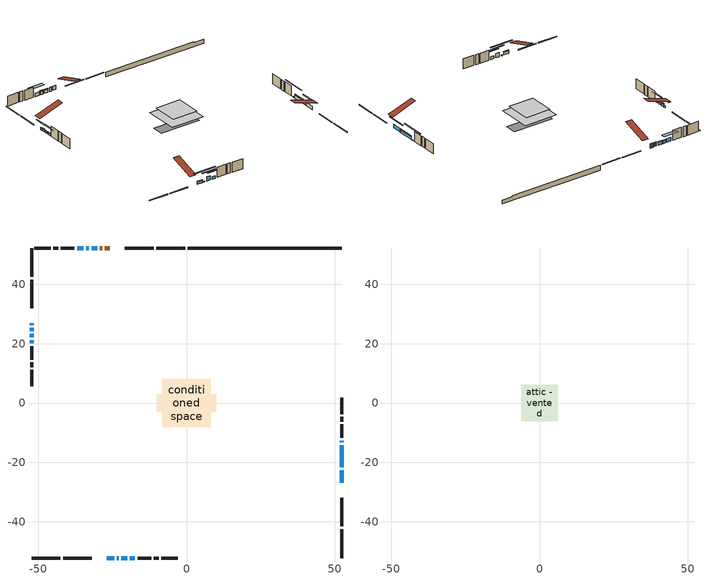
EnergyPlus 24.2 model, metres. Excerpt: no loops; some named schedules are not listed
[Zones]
conditioned space
 floor outside (Floor1 construction): -2.9,-2.9 -2.9,2.9 2.9,2.9 2.9,-2.9 z0.61
 floor adiabatic (AdiabaticFloorConstruction): -8.22,-8.22 -8.22,8.22 8.22,8.22 8.22,-8.22 z3.05
 floor foundation (Slab1 construction): -10.06,-2.89 -10.06,2.89 10.06,2.89 10.06,-2.89 z-1.68
 wall outside (RimJoist1 construction): -0.48,52.27 -10.19,52.27 / -52.27,-52.27 -42.55,-52.27 / -52.27,52.27 -52.27,42.55 / 52.27,-52.27 52.27,-42.55 z0.61:0.91
 wall outside (RimJoist2 construction): -11.12,52.27 -20.83,52.27 / -41.62,-52.27 -31.91,-52.27 / -52.27,41.62 -52.27,31.91 / 52.27,-41.62 52.27,-31.91 z0.61:0.91
 wall outside (AdiabaticWallConstruction 1): -25.87,52.27 -27.51,52.27 / -28.44,52.27 -29.25,52.27 z0.61:2.64
 wall outside (AdiabaticWallConstruction): 52.27,-26.87 52.27,-22.6 / -34.78,52.27 -36.91,52.27 z0.61:2.29; -52.27,26.87 -52.27,26.26 z0.61:1.68; 52.27,-21.67 52.27,-14.21 / -30.18,52.27 -32.01,52.27 z0.61:2.13; -32.94,52.27 -33.85,52.27 z0.61:2.14; -26.87,-52.27 -24.43,-52.27 / -52.27,25.33 -52.27,24.26 / -19.06,-52.27 -17.38,-52.27 / -52.27,21.19 -52.27,20.12 z0.61:1.83; -52.27,23.34 -52.27,22.12 z0.61:1.53; 52.27,-13.28 52.27,-12.67 / -23.51,-52.27 -22.89,-52.27 z0.61:0.92; -21.97,-52.27 -19.98,-52.27 z0.61:2.59
 wall outside (Wall1 construction): -37.84,52.27 -42.37,52.27 / -16.45,-52.27 -11.92,-52.27 / -52.27,19.19 -52.27,14.67 / 52.27,-11.74 52.27,-7.21 z0.61:5.49
 wall outside (Wall2 construction): -43.3,52.27 -44.92,52.27 / -11,-52.27 -9.37,-52.27 / -52.27,13.74 -52.27,12.11 / 52.27,-6.29 52.27,-4.66 z0.61:5.49
 wall outside (Wall3 construction): -45.85,52.27 -51.34,52.27 / -8.44,-52.27 -2.95,-52.27 / -52.27,11.18 -52.27,5.7 / 52.27,-3.73 52.27,1.76 z0.61:5.49
 wall foundation (FoundationWall1 construction): 0.45,52.27,-1.68 0.45,52.27,0.61 47.09,52.27,0.61 47.09,52.27,0.22 52.27,52.27,0.22 52.27,52.27,-1.68
 window (WindowConstruction): 52.27,-26.87 52.27,-22.6 z0.61:2.29
 window (WindowConstruction 5): -52.27,26.87 -52.27,26.26 z0.61:1.68
 window (WindowConstruction 6): 52.27,-21.67 52.27,-14.21 z0.61:2.13
 window (WindowConstruction 7): -30.18,52.27 -32.01,52.27 z0.61:2.13
 window (WindowConstruction 8): -32.94,52.27 -33.85,52.27 z0.61:2.13
 window (WindowConstruction 9): -26.87,-52.27 -24.43,-52.27 z0.61:1.83
 window (WindowConstruction 10): -52.27,25.33 -52.27,24.27 z0.61:1.83
 window (WindowConstruction 11): -52.27,23.34 -52.27,22.12 z0.61:1.52
 window (WindowConstruction 12): 52.27,-13.28 52.27,-12.67 z0.61:0.91
 window (WindowConstruction 13): -23.5,-52.27 -22.89,-52.27 z0.61:0.91
 window (WindowConstruction 1): -34.78,52.27 -36.91,52.27 z0.61:2.29
 window (WindowConstruction 2): -21.96,-52.27 -19.98,-52.27 z0.61:2.59
 window (WindowConstruction 3): -19.05,-52.27 -17.38,-52.27 z0.61:1.83
 window (WindowConstruction 4): -52.27,21.19 -52.27,20.12 z0.61:1.83
 door (Door): -25.87,52.27 -27.51,52.27 z0.61:2.64
 door (Door 1): -28.44,52.27 -29.25,52.27 z0.61:2.64
 ceiling adiabatic (AdiabaticFloorConstruction): 8.22,-8.22 8.22,8.22 -8.22,8.22 -8.22,-8.22 z3.05
attic - vented
 floor to conditioned space (Floor2 construction Reversed): -6.2,-6.2 -6.2,6.2 6.2,6.2 6.2,-6.2 z5.49
 roof outside (Roof1 construction): -24.94,52.27,5.49 -24.94,40.2,9.51 -21.76,40.2,9.51 -21.76,52.27,5.49; -27.8,-52.27,5.49 -27.8,-40.2,9.51 -30.98,-40.2,9.51 -30.98,-52.27,5.49; -52.27,27.8,5.49 -40.2,27.8,9.51 -40.2,30.98,9.51 -52.27,30.98,5.49; 52.27,-27.8,5.49 40.2,-27.8,9.51 40.2,-30.98,9.51 52.27,-30.98,5.49
shading: 52.27,-19.96 52.27,-29.51 52.68,-29.51 52.68,-19.96 z4.93; -52.27,23.62 -52.27,29.51 -52.68,29.51 -52.68,23.62 z4.32; 52.27,-14.01 52.27,-21.88 52.68,-21.88 52.68,-14.01 z2.34; -32.21,52.27 -29.98,52.27 -29.98,52.68 -32.21,52.68 z2.34; -34.05,52.27 -32.74,52.27 -32.74,52.68 -34.05,52.68 z2.34; -24.23,-52.27 -27.07,-52.27 -27.07,-52.68 -24.23,-52.68 z2.03; -52.27,24.06 -52.27,25.53 -52.68,25.53 -52.68,24.06 z2.03; -52.27,21.92 -52.27,23.54 -52.68,23.54 -52.68,21.92 z1.73; 52.27,-7.18 52.27,-18.77 52.68,-18.77 52.68,-7.18 z6.4; -17.4,-52.27 -28.99,-52.27 -28.99,-52.68 -17.4,-52.68 z6.4; -39.55,52.27 -32.14,52.27 -32.14,53.79 -39.55,53.79 z4.93; -17.34,-52.27 -24.6,-52.27 -24.6,-52.68 -17.34,-52.68 z5.23; -14.74,-52.27 -21.69,-52.27 -21.69,-52.68 -14.74,-52.68 z4.47; -52.27,17.48 -52.27,23.83 -52.68,23.83 -52.68,17.48 z4.47
[Building]
Building 1: Terrain=Suburbs
[Site:Location]
Toronto Intl AP_ON: Latitude {deg}=43.68; Longitude {deg}=-79.63; Time Zone {hr}=-5; Elevation {m}=173; Keep Site Location Information=Yes
[Site:GroundTemperature:Shallow]
4.59119, 2.66285, 2.50842, 3.42352, 7.09712, 10.7536, 13.9236, 15.9317, 16.1023, 14.4691, 11.3799, 7.83558
[Site:WaterMainsTemperature]
Calculation Method=Schedule; Temperature Schedule=mains temperature schedule
[Material] Roughness=Rough; Thermal Absorptance=0.9
Name | Thickness {m} | Conductivity {W/m-K} | Density {kg/m3} | Specific Heat {J/kg-K} | Solar Absorptance | Visible Absorptance
asphalt or fiberglass shingles | 0.00635 | 0.162714 | 1121.4 | 1465.45 | 0.4 | 0.4
ceiling loosefill ins | 0.0846667 | 0.0480833 | 16.02 | 1046.75 | 0.7 | 0.7
ceiling stud and cavity | 0.1397 | 0.0861424 | 65.682 | 1177.47 | 0.7 | 0.7
concrete 4.0 in. | 0.1016 | 1.803125 | 2242.8 | 837.4 | 0.7 | 0.7
concrete 8.0 in. | 0.2032 | 1.803125 | 2242.8 | 837.4 | 0.7 | 0.7
door material | 0.04445 | 0.053851 | 512.64 | 1214.23 | 0.7 | 0.7
door material 1 | 0.04445 | 0.20624 | 512.64 | 1214.23 | 0.7 | 0.7
exterior vertical ins | 0.012584 | 0.029427 | 32.04 | 1214.23 | 0.7 | 0.7
floor covering | 0.0127 | 0.0433444 | 54.468 | 1339.84 | 0.6 | 0.6
floor rigid ins | 0.103632 | 0.029427 | 32.04 | 1214.23 | 0.7 | 0.7
floor rigid ins 1; wall rigid ins 1 | 0.512978 | 0.029427 | 32.04 | 1214.23 | 0.7 | 0.7
floor stud and cavity | 0.1397 | 0.213734 | 92.3553 | 1139.71 | 0.7 | 0.7
floor stud and cavity 1 | 0.1397 | 1.75129 | 37.0049 | 1207.88 | 0.7 | 0.7
furniture material conditioned space 1 | 0.1524 | 0.115458 | 640.8 | 1214.23 | 0.6 | 0.6
gypsum board | 0.0127 | 0.160291 | 801 | 837.4 | 0.6 | 0.6
gypsum board 1 | 0.0127 | 0.160291 | 801 | 837.4 | 0.7 | 0.7
osb sheathing 0.5 in. | 0.0127 | 0.115458 | 512.64 | 1214.23 | 0.7 | 0.7
osb sheathing 0.75 in. | 0.01905 | 0.115458 | 512.64 | 1214.23 | 0.7 | 0.7
osb sheathing 2.0 in. | 0.0508 | 0.115458 | 512.64 | 1214.23 | 0.7 | 0.7
rim joist rigid ins; wall rigid ins | 0.051816 | 0.029427 | 32.04 | 1214.23 | 0.7 | 0.7
rim joist stud and cavity | 0.0508 | 0.0405436 | 125.044 | 1163.47 | 0.6 | 0.6
rim joist stud and cavity 1 | 0.0508 | 0.0290657 | 125.044 | 1163.47 | 0.6 | 0.6
wall stud and cavity | 0.1397 | 0.155567 | 139.0536 | 1170.24 | 0.7 | 0.7
wall stud and cavity 1 | 0.1397 | 0.175142 | 139.0536 | 1170.24 | 0.7 | 0.7
wall stud and cavity 2 | 0.1397 | 0.156797 | 139.0536 | 1170.24 | 0.7 | 0.7
wall stud and cavity 3 | 0.0889 | 0.380278 | 52.3479 | 1209.89 | 0.7 | 0.7
wall stud and cavity 4 | 0.0889 | 0.391764 | 83.0341 | 1211.67 | 0.7 | 0.7
wood siding | 0.0254 | 0.102417 | 544.68 | 1172.36 | 0.4 | 0.4
wood siding 1; wood siding 2; wood siding 3 | 0.0254 | 0.102417 | 544.68 | 1172.36 | 0.7 | 0.7
[WindowMaterial:SimpleGlazingSystem]
Name | U-Factor {W/m2-K} | Solar Heat Gain Coefficient
WindowMaterial | 2.91452 | 0.67
WindowMaterial 1 | 2.881585 | 0.7
WindowMaterial 2 | 2.9077 | 0.68
WindowMaterial 3 | 2.927009 | 0.66
WindowMaterial 4 | 2.972433 | 0.61
WindowMaterial 5 | 2.91792 | 0.67
WindowMaterial 6 | 2.99458 | 0.6
WindowMaterial 7 | 2.92076 | 0.67
WindowMaterial 8 | 2.97868 | 0.61
WindowMaterial 9 | 3.06555 | 0.49
[Construction]
AdiabaticFloorConstruction: floor stud and cavity 1, floor rigid ins 1, osb sheathing 0.75 in., floor covering
AdiabaticWallConstruction: wood siding 2, wall rigid ins 1, wall stud and cavity 3, gypsum board
AdiabaticWallConstruction 1: wood siding 3, wall rigid ins 1, wall stud and cavity 3, gypsum board
Door: door material
Door 1: door material 1
Floor1 construction: floor stud and cavity, floor rigid ins, osb sheathing 0.75 in., floor covering
Floor2 construction Reversed: gypsum board, ceiling stud and cavity, ceiling loosefill ins
FoundationWall1 construction: concrete 8.0 in., gypsum board 1
furniture construction conditioned space 1: furniture material conditioned space 1
PartitionWallConstruction: gypsum board, wall stud and cavity 4, gypsum board
RimJoist1 construction: wood siding 1, rim joist rigid ins, osb sheathing 2.0 in., rim joist stud and cavity
RimJoist2 construction: wood siding 1, osb sheathing 2.0 in., rim joist stud and cavity 1
Roof1 construction: asphalt or fiberglass shingles
Slab1 construction: concrete 4.0 in.
Wall1 construction: wood siding, wall rigid ins, osb sheathing 0.5 in., wall stud and cavity, gypsum board
Wall2 construction: wood siding, wall rigid ins, osb sheathing 0.5 in., wall stud and cavity 1, gypsum board
Wall3 construction: wood siding, wall rigid ins, osb sheathing 0.5 in., wall stud and cavity 2, gypsum board
WindowConstruction; WindowConstruction 1: WindowMaterial
WindowConstruction 10; WindowConstruction 4; WindowConstruction 7: WindowMaterial 3
WindowConstruction 11: WindowMaterial 8
WindowConstruction 12; WindowConstruction 13: WindowMaterial 9
WindowConstruction 2: WindowMaterial 1
WindowConstruction 3: WindowMaterial 2
WindowConstruction 5: WindowMaterial 4
WindowConstruction 6: WindowMaterial 5
WindowConstruction 8: WindowMaterial 6
WindowConstruction 9: WindowMaterial 7
[Zone] Multiplier=1; Part of Total Floor Area=Yes
Name | Volume {m3}
attic - vented | 100.302
conditioned space | 1030.9
[Space]
Name | Zone | Volume {m3}
attic - vented 1 | attic - vented | 100.302
conditioned space 1 | conditioned space | 1030.9
[ZoneInfiltration:EffectiveLeakageArea]
infil attic - vented 1: Zone or Space=attic - vented 1; Schedule=Always On Discrete; Effective Air Leakage Area {cm2}=6354.62; Stack Coefficient=0.00027978; Wind Coefficient=1.13013e-05
[ZoneMixing]
whole house fan mix: Zone or Space=attic - vented; Schedule=Always On Continuous; Design Flow Rate Calculation Method=Flow/Zone; Design Flow Rate {m3/s}=0; Source Zone or Space=conditioned space
[SurfaceProperty:ExposedFoundationPerimeter]
Slab1: Exposed Perimeter Calculation Method=TotalExposedPerimeter; Total Exposed Perimeter {m}=51.815
[InternalMass] Zone or ZoneList=conditioned space; Space or SpaceList=conditioned space 1
Name | Construction | Surface Area {m2}
furniture mass conditioned space 1 | furniture construction conditioned space 1 | 167.98
partition wall mass | PartitionWallConstruction | 419.95
[Lights]
interior lighting: Zone or ZoneList or Space or SpaceList=conditioned space 1; Schedule=interior lighting schedule; Design Level Calculation Method=LightingLevel; Lighting Level {W}=343.2; Return Air Fraction=0; Fraction Radiant=0.6; Fraction Visible=0.2; Fraction Replaceable=1
[People]
occupants: Zone or ZoneList or Space or SpaceList=conditioned space 1; Number of People Schedule=occupants schedule; Number of People Calculation Method=People; Number of People=3; Fraction Radiant=0.314171; Sensible Heat Fraction=0.56303; Activity Level Schedule=occupants activity schedule; Carbon Dioxide Generation Rate {m3/s-W}=0; Enable ASHRAE 55 Comfort Warnings=No; Mean Radiant Temperature Calculation Type=EnclosureAveraged
[ElectricEquipment] Zone or ZoneList or Space or SpaceList=conditioned space 1; Design Level Calculation Method=EquipmentLevel
Name | Schedule | Design Level {W} | Fraction Latent | Fraction Radiant | Fraction Lost
clothes dryer | clothes dryer schedule | 140.772 | 0.015 | 0.081 | 0.85
clothes washer | clothes washer schedule | 32.1985 | 0.03 | 0.162 | 0.7
cooking range | cooking range schedule | 215.147 | 0.08 | 0.432 | 0.2
dishwasher | dishwasher schedule | 66.8632 | 0.3 | 0.18 | 0.4
fridge | fridge schedule | 72.9452 | 0 | 0.6 | 0
mech vent bath fan 0 | mech vent bath fan 0 schedule | 50.2 | 0 | 0 | 1
mech vent bath fan 1 | mech vent bath fan 1 schedule | 50.2 | 0 | 0 | 1
mech vent house fan | mech vent house fan schedule | 0 | 0 | 0 | 1
mech vent house fan cfis | mech vent house fan cfis schedule | 0 | 0 | 0 | 0
mech vent range fan 0 | mech vent range fan 0 schedule | 57 | 0 | 0 | 1
misc plug loads | misc plug loads schedule | 494.7 | 0.045 | 0.513 | 0.1
whole house fan | Always On Discrete | 0 | 0 | 0 | 1
[OtherEquipment] Zone or ZoneList or Space or SpaceList=conditioned space 1; Design Level Calculation Method=EquipmentLevel
Name | Fuel Type | Schedule | Design Level {W} | Fraction Latent | Fraction Radiant | Fraction Lost
clothes dryer 1 | Electricity | clothes dryer schedule | 0 | 0.015 | 0.081 | 0.85
cooking range 1 | Electricity | cooking range schedule | 0 | 0.08 | 0.432 | 0.2
general water use latent | None | general water use schedule | 62.594 | 1 | 0 | 0
general water use sensible | None | general water use schedule | -61.6891 | 0 | 0.6 | 0
mech vent house fan latent load | None | Always On Discrete | 0 | 1 | 0 | 0
mech vent house fan sensible load | None | Always On Discrete | 0 | 0 | 0 | 0
water heater energy adjustment1 | NaturalGas | Always On Discrete | 0.01 | 0 | 0 | 1
[ZoneInfiltration:DesignFlowRate] Zone or ZoneList or Space or SpaceList=conditioned space 1; Schedule=Always On Discrete; Design Flow Rate Calculation Method=Flow/Zone; Design Flow Rate {m3/s}=0
infil flow; natural vent flow; whole house fan flow
[AvailabilityManager:Scheduled]
furnace airloop Availability Manager: Schedule=Always On Discrete
[Foundation:Kiva]
Foundation Kiva 1: Initial Indoor Air Temperature {C}=18; Wall Height Above Grade {m}=0.609996; Wall Depth Below Slab {m}=0.2032; Custom Block Material Name 1=exterior vertical ins; Custom Block Depth 1 {m}=2.28999; Custom Block X Position 1 {m}=0.2159; Custom Block Z Position 1 {m}=0
[Foundation:Kiva:Settings]
Soil Conductivity {W/m-K}=0.849921; Soil Density {kg/m3}=1842.3; Soil Specific Heat {J/kg-K}=418.7; Ground Solar Absorptivity=0.9; Ground Thermal Absorptivity=0.9; Ground Surface Roughness {m}=0.03; Far-Field Width {m}=40; Deep-Ground Boundary Condition=ZeroFlux; Deep-Ground Depth {m}=40; Minimum Cell Dimension {m}=0.2; Maximum Cell Growth Coefficient=3; Simulation Timestep=Timestep
[Exterior:Lights]
exterior lighting: Schedule=exterior lighting schedule; Design Level {W}=75.6
[EnergyManagementSystem:GlobalVariable]
furnace_airloop_Fan_RTF
infil_program_Qfan
infil_program_Qinf
natural_vent_program_Qnv
natural_vent_program_Qwhf
[EnergyManagementSystem:Sensor]
Name | Output:Variable or Output:Meter Index Key | Output:Variable or Output:Meter
airflow_gain | infil flow | Infiltration Sensible Heat Gain Energy
airflow_gain_1 | natural vent flow | Infiltration Sensible Heat Gain Energy
airflow_gain_2 | whole house fan flow | Infiltration Sensible Heat Gain Energy
airflow_loss | infil flow | Infiltration Sensible Heat Loss Energy
airflow_loss_1 | natural vent flow | Infiltration Sensible Heat Loss Energy
airflow_loss_2 | whole house fan flow | Infiltration Sensible Heat Loss Energy
clg_load_cond |  | Cooling:EnergyTransfer:Zone:CONDITIONED SPACE
clg_sp_s; clg_sp_s_1 | cooling setpoint | Schedule Value
clothes_dryer_exhaust_0_sch_s | clothes dryer exhaust 0 schedule | Schedule Value
cool_season | cooling season schedule | Schedule Value
htg_load_cond |  | Heating:EnergyTransfer:Zone:CONDITIONED SPACE
htg_sp_s; htg_sp_s_1 | heating setpoint | Schedule Value
ig_ee_conv | clothes dryer | Electric Equipment Convective Heating Energy
ig_ee_conv_2 | cooking range | Electric Equipment Convective Heating Energy
ig_ee_conv_4 | fridge | Electric Equipment Convective Heating Energy
ig_ee_conv_5 | misc plug loads | Electric Equipment Convective Heating Energy
ig_ee_conv_6 | whole house fan | Electric Equipment Convective Heating Energy
ig_ee_rad | clothes dryer | Electric Equipment Radiant Heating Energy
ig_ee_rad_2 | cooking range | Electric Equipment Radiant Heating Energy
ig_ee_rad_4 | fridge | Electric Equipment Radiant Heating Energy
ig_ee_rad_5 | misc plug loads | Electric Equipment Radiant Heating Energy
ig_ee_rad_6 | whole house fan | Electric Equipment Radiant Heating Energy
ig_lgt_conv | interior lighting | Lights Convective Heating Energy
ig_lgt_rad | interior lighting | Lights Radiant Heating Energy
ig_lgt_vis | interior lighting | Lights Visible Radiation Heating Energy
ig_oe_conv | clothes dryer 1 | Other Equipment Convective Heating Energy
ig_oe_conv_1 | cooking range 1 | Other Equipment Convective Heating Energy
ig_oe_conv_2 | general water use latent | Other Equipment Convective Heating Energy
ig_oe_conv_3 | general water use sensible | Other Equipment Convective Heating Energy
ig_oe_conv_4 | water heater energy adjustment1 | Other Equipment Convective Heating Energy
ig_oe_rad | clothes dryer 1 | Other Equipment Radiant Heating Energy
ig_oe_rad_1 | cooking range 1 | Other Equipment Radiant Heating Energy
ig_oe_rad_2 | general water use latent | Other Equipment Radiant Heating Energy
ig_oe_rad_3 | general water use sensible | Other Equipment Radiant Heating Energy
ig_oe_rad_4 | water heater energy adjustment1 | Other Equipment Radiant Heating Energy
ig_ppl_conv | occupants | People Convective Heating Energy
ig_ppl_rad | occupants | People Radiant Heating Energy
im_conv | furniture mass conditioned space 1 | Surface Inside Face Convection Heat Gain Energy
im_conv_1 | partition wall mass | Surface Inside Face Convection Heat Gain Energy
im_ig | furniture mass conditioned space 1 | Surface Inside Face Internal Gains Radiation Heat Gain Energy
im_ig_1 | partition wall mass | Surface Inside Face Internal Gains Radiation Heat Gain Energy
im_lgt | furniture mass conditioned space 1 | Surface Inside Face Lights Radiation Heat Gain Energy
im_lgt_1 | partition wall mass | Surface Inside Face Lights Radiation Heat Gain Energy
im_sol | furniture mass conditioned space 1 | Surface Inside Face Solar Radiation Heat Gain Energy
im_sol_1 | partition wall mass | Surface Inside Face Solar Radiation Heat Gain Energy
im_surf | furniture mass conditioned space 1 | Surface Inside Face Net Surface Thermal Radiation Heat Gain Energy
im_surf_1 | partition wall mass | Surface Inside Face Net Surface Thermal Radiation Heat Gain Energy
mech_vent_bath_fan_0_sch_s | mech vent bath fan 0 schedule | Schedule Value
mech_vent_bath_fan_1_sch_s | mech vent bath fan 1 schedule | Schedule Value
mech_vent_range_fan_0_sch_s | mech vent range fan 0 schedule | Schedule Value
mv_conv | mech vent bath fan 0 | Electric Equipment Convective Heating Energy
mv_conv_1 | mech vent bath fan 1 | Electric Equipment Convective Heating Energy
mv_conv_2 | mech vent house fan | Electric Equipment Convective Heating Energy
mv_conv_3 | mech vent house fan cfis | Electric Equipment Convective Heating Energy
mv_conv_4 | mech vent range fan 0 | Electric Equipment Convective Heating Energy
mv_conv_5 | mech vent house fan latent load | Other Equipment Convective Heating Energy
mv_conv_6 | mech vent house fan sensible load | Other Equipment Convective Heating Energy
mv_rad | mech vent bath fan 0 | Electric Equipment Radiant Heating Energy
mv_rad_1 | mech vent bath fan 1 | Electric Equipment Radiant Heating Energy
mv_rad_2 | mech vent house fan | Electric Equipment Radiant Heating Energy
mv_rad_3 | mech vent house fan cfis | Electric Equipment Radiant Heating Energy
mv_rad_4 | mech vent range fan 0 | Electric Equipment Radiant Heating Energy
mv_rad_5 | mech vent house fan latent load | Other Equipment Radiant Heating Energy
mv_rad_6 | mech vent house fan sensible load | Other Equipment Radiant Heating Energy
natural_vent_s | natural vent schedule | Schedule Value
out_pb_s |  | Site Outdoor Air Barometric Pressure
out_wt_s |  | Site Outdoor Air Humidity Ratio
site_vw_s |  | Site Wind Speed
ss_back_out | Window1 | Surface Window Shortwave from Zone Back Out Window Heat Transfer Rate
ss_back_out_1 | Window10 | Surface Window Shortwave from Zone Back Out Window Heat Transfer Rate
ss_back_out_10 | Window5 | Surface Window Shortwave from Zone Back Out Window Heat Transfer Rate
ss_back_out_11 | Window7 | Surface Window Shortwave from Zone Back Out Window Heat Transfer Rate
ss_back_out_12 | Window8 | Surface Window Shortwave from Zone Back Out Window Heat Transfer Rate
ss_back_out_13 | Window9 | Surface Window Shortwave from Zone Back Out Window Heat Transfer Rate
ss_back_out_2 | Window11 | Surface Window Shortwave from Zone Back Out Window Heat Transfer Rate
ss_back_out_3 | Window18 | Surface Window Shortwave from Zone Back Out Window Heat Transfer Rate
ss_back_out_4 | Window20 | Surface Window Shortwave from Zone Back Out Window Heat Transfer Rate
ss_back_out_5 | Window22 | Surface Window Shortwave from Zone Back Out Window Heat Transfer Rate
ss_back_out_6 | Window24 | Surface Window Shortwave from Zone Back Out Window Heat Transfer Rate
ss_back_out_7 | Window25 | Surface Window Shortwave from Zone Back Out Window Heat Transfer Rate
ss_back_out_8 | Window27 | Surface Window Shortwave from Zone Back Out Window Heat Transfer Rate
ss_back_out_9 | Window28 | Surface Window Shortwave from Zone Back Out Window Heat Transfer Rate
ss_conv | Door1 | Surface Inside Face Convection Heat Gain Energy
ss_conv_1 | Door3 | Surface Inside Face Convection Heat Gain Energy
ss_conv_10 | Window27 | Surface Inside Face Convection Heat Gain Energy
ss_conv_11 | Window28 | Surface Inside Face Convection Heat Gain Energy
ss_conv_12 | Window5 | Surface Inside Face Convection Heat Gain Energy
ss_conv_13 | Window7 | Surface Inside Face Convection Heat Gain Energy
ss_conv_14 | Window8 | Surface Inside Face Convection Heat Gain Energy
ss_conv_15 | Window9 | Surface Inside Face Convection Heat Gain Energy
ss_conv_2 | Window1 | Surface Inside Face Convection Heat Gain Energy
ss_conv_3 | Window10 | Surface Inside Face Convection Heat Gain Energy
ss_conv_4 | Window11 | Surface Inside Face Convection Heat Gain Energy
ss_conv_5 | Window18 | Surface Inside Face Convection Heat Gain Energy
ss_conv_6 | Window20 | Surface Inside Face Convection Heat Gain Energy
ss_conv_7 | Window22 | Surface Inside Face Convection Heat Gain Energy
ss_conv_8 | Window24 | Surface Inside Face Convection Heat Gain Energy
ss_conv_9 | Window25 | Surface Inside Face Convection Heat Gain Energy
ss_ig | Door1 | Surface Inside Face Internal Gains Radiation Heat Gain Energy
ss_ig_1 | Door3 | Surface Inside Face Internal Gains Radiation Heat Gain Energy
ss_ig_10 | Window27 | Surface Inside Face Internal Gains Radiation Heat Gain Energy
ss_ig_11 | Window28 | Surface Inside Face Internal Gains Radiation Heat Gain Energy
ss_ig_12 | Window5 | Surface Inside Face Internal Gains Radiation Heat Gain Energy
ss_ig_13 | Window7 | Surface Inside Face Internal Gains Radiation Heat Gain Energy
ss_ig_14 | Window8 | Surface Inside Face Internal Gains Radiation Heat Gain Energy
ss_ig_15 | Window9 | Surface Inside Face Internal Gains Radiation Heat Gain Energy
ss_ig_2 | Window1 | Surface Inside Face Internal Gains Radiation Heat Gain Energy
ss_ig_3 | Window10 | Surface Inside Face Internal Gains Radiation Heat Gain Energy
ss_ig_4 | Window11 | Surface Inside Face Internal Gains Radiation Heat Gain Energy
ss_ig_5 | Window18 | Surface Inside Face Internal Gains Radiation Heat Gain Energy
ss_ig_6 | Window20 | Surface Inside Face Internal Gains Radiation Heat Gain Energy
ss_ig_7 | Window22 | Surface Inside Face Internal Gains Radiation Heat Gain Energy
ss_ig_8 | Window24 | Surface Inside Face Internal Gains Radiation Heat Gain Energy
ss_ig_9 | Window25 | Surface Inside Face Internal Gains Radiation Heat Gain Energy
ss_lgt | Door1 | Surface Inside Face Lights Radiation Heat Gain Energy
ss_lgt_1 | Door3 | Surface Inside Face Lights Radiation Heat Gain Energy
ss_sol | Door1 | Surface Inside Face Solar Radiation Heat Gain Energy
ss_sol_1 | Door3 | Surface Inside Face Solar Radiation Heat Gain Energy
ss_surf | Door1 | Surface Inside Face Net Surface Thermal Radiation Heat Gain Energy
ss_surf_1 | Door3 | Surface Inside Face Net Surface Thermal Radiation Heat Gain Energy
ss_surf_10 | Window27 | Surface Inside Face Net Surface Thermal Radiation Heat Gain Energy
ss_surf_11 | Window28 | Surface Inside Face Net Surface Thermal Radiation Heat Gain Energy
ss_surf_12 | Window5 | Surface Inside Face Net Surface Thermal Radiation Heat Gain Energy
ss_surf_13 | Window7 | Surface Inside Face Net Surface Thermal Radiation Heat Gain Energy
ss_surf_14 | Window8 | Surface Inside Face Net Surface Thermal Radiation Heat Gain Energy
ss_surf_15 | Window9 | Surface Inside Face Net Surface Thermal Radiation Heat Gain Energy
ss_surf_2 | Window1 | Surface Inside Face Net Surface Thermal Radiation Heat Gain Energy
ss_surf_3 | Window10 | Surface Inside Face Net Surface Thermal Radiation Heat Gain Energy
ss_surf_4 | Window11 | Surface Inside Face Net Surface Thermal Radiation Heat Gain Energy
ss_surf_5 | Window18 | Surface Inside Face Net Surface Thermal Radiation Heat Gain Energy
ss_surf_6 | Window20 | Surface Inside Face Net Surface Thermal Radiation Heat Gain Energy
ss_surf_7 | Window22 | Surface Inside Face Net Surface Thermal Radiation Heat Gain Energy
